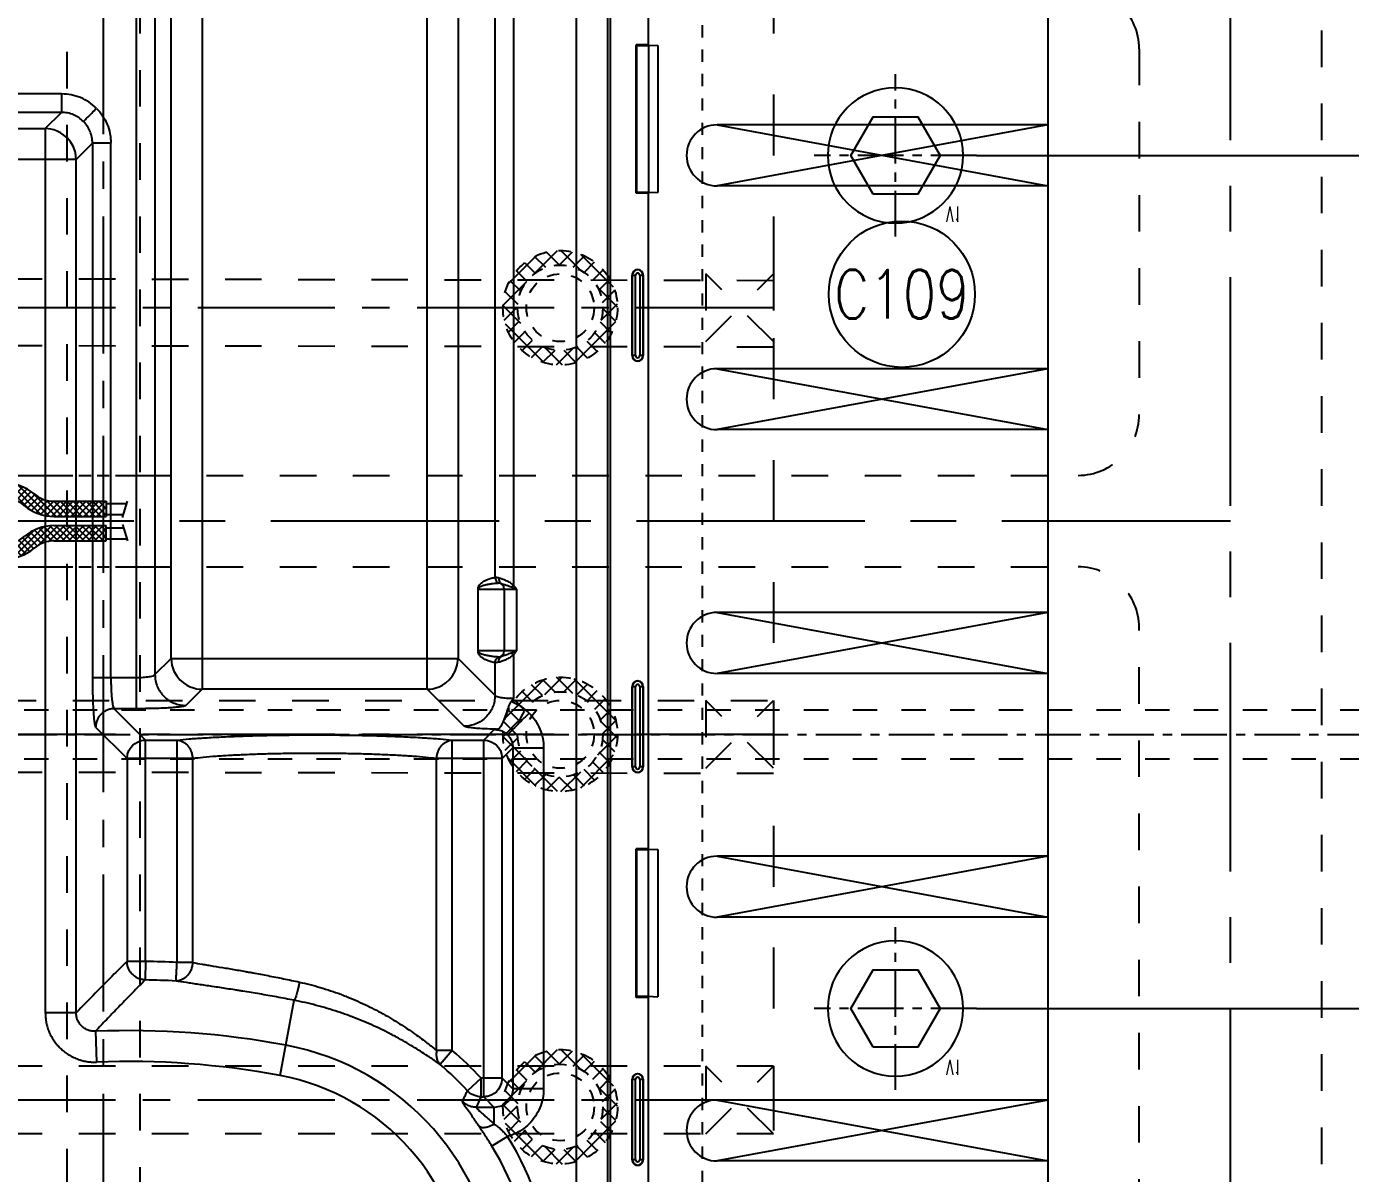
# Model space of a CAD drawing. Extents: x 14103 to 19353, y -3233 to 932.
# Drawn here: x 17406.8 to 17624.1, y 347 to 535.2 of the extents above; entities that cross this region are included whole.
import ezdxf
from ezdxf.enums import TextEntityAlignment as Align

# ---------------------------------------------------------------- set-up
doc = ezdxf.new("R2010")
doc.units = 0
doc.header["$LTSCALE"] = 20
doc.header["$MEASUREMENT"] = 0
for name, pattern in [('CENTER', [0.6, 0.375, -0.075, 0.075, -0.075]), ('CENTERLINE', [30, 24, -1.5, 3, -1.5]), ('DASHED', [0.2, 0.1, -0.1]), ('HIDDEN', [0.2, 0.1, -0.1]), ('PHANTOM', [0.8, 0.45, -0.05, 0.1, -0.05, 0.1, -0.05]), ('SOLID', [0])]:
    doc.linetypes.add(name, pattern=pattern)
doc.layers.get('0').update_dxf_attribs({"linetype": 'CONTINUOUS'})
doc.layers.get('DEFPOINTS').update_dxf_attribs({"linetype": 'CONTINUOUS'})
for name, color, linetype in [('1', 7, 'CONTINUOUS'), ('2', 7, 'CONTINUOUS'), ('3a', 7, 'CONTINUOUS'), ('CK_LEVEL_1', 1, 'SOLID'), ('DEFAULT_2', 8, 'HIDDEN'), ('DIM', 3, 'CONTINUOUS'), ('HOLD DOWN', 7, 'CONTINUOUS'), ('MXB', 3, 'CONTINUOUS'), ('OIL', 7, 'CONTINUOUS'), ('SCREW', 7, 'CONTINUOUS'), ('VENTING', 7, 'CONTINUOUS'), ('WATER', 9, 'HIDDEN'), ('water-2', 7, 'CONTINUOUS')]:
    doc.layers.add(name, color=color, linetype=linetype)
doc.styles.add('lxy2', font='txt.shx', dxfattribs={"width": 0.6})
doc.styles.get("Standard").update_dxf_attribs({"font": 'txt.shx', "width": 0.5, "bigfont": 'hztxt.shx'})
doc.dimstyles.new('10', dxfattribs={"dimtxt": 10, "dimasz": 5, "dimexe": 2.5, "dimexo": 0, "dimgap": 1, "dimtad": 0, "dimdsep": 46, "dimtxsty": 'lxy2', "dimcen": -3, "dimclrd": 113, "dimclre": 113, "dimclrt": 3, "dimazin": 2, "dimtfac": 1, "dimtofl": 0, "dimtmove": 0, "dimatfit": 3, "dimfxl": 1, "dimtolj": 1, "dimtzin": 0, "dimarcsym": 0})

# ---------------------------------------------------------------- blocks, each defined once
blk = doc.blocks.new('*D115')
at = {"layer": 'DEFPOINTS', "color": 0}
for p in [(17554.36, 709.09), (17770.26, 709.09), (17204.36, 164.09)]:
    blk.add_point(p, dxfattribs=at)
at = {"layer": 'DIM', "color": 113, "lineweight": -2}
blk.add_line((17554.36, 709.09), (17770.26, 709.09), dxfattribs=at)
at = {"layer": 'DIM', "color": 3, "insert": (17779.26, 709.09), "char_height": 10, "attachment_point": 5, "style": 'lxy2'}
blk.add_mtext('\\A1;545', dxfattribs=at)
blk = doc.blocks.new('*D114')
at = {"layer": 'DEFPOINTS', "color": 0}
for p in [(17517.7, 684.09), (17770.26, 684.09), (17204.36, 164.09)]:
    blk.add_point(p, dxfattribs=at)
at = {"layer": 'DIM', "color": 113, "lineweight": -2}
blk.add_line((17517.7, 684.09), (17770.26, 684.09), dxfattribs=at)
at = {"layer": 'DIM', "color": 3, "insert": (17778.76, 684.09), "char_height": 10, "attachment_point": 5, "style": 'lxy2'}
blk.add_mtext('\\A1;520', dxfattribs=at)
blk = doc.blocks.new('*D113')
at = {"layer": 'DEFPOINTS', "color": 0}
for p in [(17754.36, 864.09), (17770.26, 864.09), (17204.36, 164.09)]:
    blk.add_point(p, dxfattribs=at)
at = {"layer": 'DIM', "color": 113, "lineweight": -2}
blk.add_line((17754.36, 864.09), (17770.26, 864.09), dxfattribs=at)
at = {"layer": 'DIM', "color": 3, "insert": (17778.26, 864.09), "char_height": 10, "attachment_point": 5, "style": 'lxy2'}
blk.add_mtext('\\A1;700', dxfattribs=at)
blk = doc.blocks.new('*D120')
at = {"layer": 'DEFPOINTS', "color": 0}
for p in [(17562.7, 374.09), (17770.26, 374.09), (17204.36, 164.09)]:
    blk.add_point(p, dxfattribs=at)
at = {"layer": 'DIM', "color": 113, "lineweight": -2}
blk.add_line((17562.7, 374.09), (17770.26, 374.09), dxfattribs=at)
at = {"layer": 'DIM', "color": 3, "insert": (17777.76, 374.09), "char_height": 10, "attachment_point": 5, "style": 'lxy2'}
blk.add_mtext('\\A1;210', dxfattribs=at)
blk = doc.blocks.new('*D119')
at = {"layer": 'DEFPOINTS', "color": 0}
for p in [(17725.91, 464.09), (17770.26, 464.09), (17204.36, 164.09)]:
    blk.add_point(p, dxfattribs=at)
at = {"layer": 'DIM', "color": 113, "lineweight": -2}
blk.add_line((17725.91, 464.09), (17770.26, 464.09), dxfattribs=at)
at = {"layer": 'DIM', "color": 3, "insert": (17778.26, 464.09), "char_height": 10, "attachment_point": 5, "style": 'lxy2'}
blk.add_mtext('\\A1;300', dxfattribs=at)
blk = doc.blocks.new('*D118')
at = {"layer": 'DEFPOINTS', "color": 0}
for p in [(17562.7, 514.09), (17770.26, 514.09), (17204.36, 164.09)]:
    blk.add_point(p, dxfattribs=at)
at = {"layer": 'DIM', "color": 113, "lineweight": -2}
blk.add_line((17562.7, 514.09), (17770.26, 514.09), dxfattribs=at)
at = {"layer": 'DIM', "color": 3, "insert": (17778.76, 514.09), "char_height": 10, "attachment_point": 5, "style": 'lxy2'}
blk.add_mtext('\\A1;350', dxfattribs=at)
blk = doc.blocks.new('*D117')
at = {"layer": 'DEFPOINTS', "color": 0}
for p in [(17562.7, 639.09), (17770.26, 639.09), (17204.36, 164.09)]:
    blk.add_point(p, dxfattribs=at)
at = {"layer": 'DIM', "color": 113, "lineweight": -2}
blk.add_line((17562.7, 639.09), (17770.26, 639.09), dxfattribs=at)
at = {"layer": 'DIM', "color": 3, "insert": (17779.26, 639.09), "char_height": 10, "attachment_point": 5, "style": 'lxy2'}
blk.add_mtext('\\A1;475', dxfattribs=at)
blk = doc.blocks.new('*D116')
at = {"layer": 'DEFPOINTS', "color": 0}
for p in [(17760.7, 664.09), (17770.26, 664.09), (17204.36, 164.09)]:
    blk.add_point(p, dxfattribs=at)
at = {"layer": 'DIM', "color": 113, "lineweight": -2}
blk.add_line((17760.7, 664.09), (17770.26, 664.09), dxfattribs=at)
at = {"layer": 'DIM', "color": 3, "insert": (17778.26, 664.09), "char_height": 10, "attachment_point": 5, "style": 'lxy2'}
blk.add_mtext('\\A1;500', dxfattribs=at)
blk = doc.blocks.new('*D85')
at = {"layer": 'DEFPOINTS', "color": 0}
for p in [(17529.36, 579.09), (17770.26, 579.09), (17204.36, 164.09)]:
    blk.add_point(p, dxfattribs=at)
at = {"layer": 'DIM', "color": 113, "lineweight": -2}
blk.add_line((17529.36, 579.09), (17770.26, 579.09), dxfattribs=at)
at = {"layer": 'DIM', "color": 3, "insert": (17778.26, 579.09), "char_height": 10, "attachment_point": 5, "style": 'lxy2'}
blk.add_mtext('\\A1;415', dxfattribs=at)
blk = doc.blocks.new('HP0107BOLT-TV')
at = {"layer": '1', "color": 2, "linetype": 'CENTERLINE'}
for p, q in [((-34, 34.2), (-34, 25.8)), ((14, 34.2), (14, 25.8)), ((-38.2, 30), (-29.8, 30)), ((9.8, 30), (18.2, 30)), ((-34, -25.8), (-34, -34.2)), ((14, -25.8), (14, -34.2)), ((-38.2, -30), (-29.8, -30)), ((9.8, -30), (18.2, -30))]:
    blk.add_line(p, q, dxfattribs=at)
at = {"layer": '1', "color": 2, "linetype": 'Continuous'}
for centre in [(-34, 30), (14, 30), (-34, -30), (14, -30)]:
    blk.add_circle(centre, 2.5, dxfattribs=at)
for centre in [(-34, 30), (14, 30), (-34, -30), (14, -30)]:
    blk.add_arc(centre, 3, 74.7379, 15.6393, dxfattribs=at)
at = {"layer": '1', "color": 1, "linetype": 'Continuous'}
blk.add_point((0, 0), dxfattribs=at)
at = {"layer": '2', "color": 150, "linetype": 'Continuous'}
blk.add_point((0, 0), dxfattribs=at)
blk = doc.blocks.new('*X42')
at = {"layer": '1', "color": 2, "linetype": 'Continuous'}
for p, q in [((0.44, -1.5), (-1.5, 0.44)), ((0.44, -0.44), (-0.44, 0.44)), ((0.44, -2.56), (-2.06, -0.06)), ((0.44, -3.62), (-2.06, -1.12)), ((0.44, -4.68), (-2.06, -2.18)), ((0.44, -5.74), (-2.06, -3.24)), ((0.44, -6.8), (-2.06, -4.3)), ((0.44, -7.86), (-2.06, -5.36)), ((0.51, -9), (-2.06, -6.42)), ((1.13, -10.67), (-2.06, -7.48)), ((2.92, -13.53), (-2.05, -8.56)), ((3.33, -15), (-1.88, -9.79)), ((3.44, -16.17), (-1.31, -11.42)), ((3.44, -17.23), (0.55, -14.34)), ((3.44, -18.29), (0.91, -15.76)), ((3.94, -19.85), (0.94, -16.85)), ((3.94, -23.03), (0.44, -19.53)), ((3.94, -21.97), (0.77, -18.8)), ((3.94, -20.91), (0.94, -17.91)), ((3.41, -23.56), (0.44, -20.59)), ((2.35, -23.56), (0.44, -21.65)), ((1.29, -23.56), (0.44, -22.71))]:
    blk.add_line(p, q, dxfattribs=at)
blk = doc.blocks.new('*X43')
at = {"layer": '1', "color": 2, "linetype": 'Continuous'}
for p, q in [((0.26, -2.38), (-2.24, 0.12)), ((0.26, -1.32), (-1.32, 0.26)), ((0.26, -0.26), (-0.26, 0.26)), ((0.26, -3.44), (-2.24, -0.94)), ((0.26, -4.5), (-2.24, -2)), ((0.26, -5.56), (-2.24, -3.06)), ((0.26, -6.62), (-2.24, -4.12)), ((0.26, -7.68), (-2.24, -5.18)), ((0.25, -8.73), (-2.24, -6.24)), ((0.13, -9.68), (-2.24, -7.3)), ((-0.08, -10.53), (-2.24, -8.36)), ((-1.13, -12.66), (-2.93, -10.86)), ((-0.71, -12.01), (-2.59, -10.14)), ((-0.36, -11.31), (-2.34, -9.32)), ((-2.38, -14.59), (-4.25, -12.72)), ((-2.03, -13.88), (-3.84, -12.07)), ((-1.59, -13.26), (-3.37, -11.48)), ((-2.74, -17.41), (-5.11, -15.04)), ((-2.74, -16.35), (-4.9, -14.2)), ((-2.63, -15.4), (-4.61, -13.42)), ((-2.24, -20.03), (-5.24, -17.03)), ((-2.74, -18.47), (-5.23, -15.98)), ((-2.24, -22.15), (-5.41, -18.98)), ((-2.24, -21.09), (-5.24, -18.09)), ((-2.24, -23.21), (-5.74, -19.71)), ((-2.77, -23.74), (-5.74, -20.77)), ((-3.83, -23.74), (-5.74, -21.83)), ((-4.89, -23.74), (-5.74, -22.89))]:
    blk.add_line(p, q, dxfattribs=at)
blk = doc.blocks.new('*X44')
at = {"layer": '1', "color": 2, "linetype": 'Continuous'}
for p, q in [((-5.73, 21.84), (-3.84, 23.73)), ((-5.73, 22.9), (-4.9, 23.73)), ((-5.73, 20.78), (-3.23, 23.28)), ((-5.73, 19.72), (-3.23, 22.22)), ((-5.73, 18.66), (-3.23, 21.16)), ((-5.73, 17.6), (-3.23, 20.1)), ((-5.73, 16.54), (-3.23, 19.04)), ((-5.73, 15.48), (-3.23, 17.98)), ((-5.7, 14.45), (-3.23, 16.92)), ((-5.56, 13.53), (-3.23, 15.86)), ((-5.32, 12.71), (-3.22, 14.81)), ((-5.02, 11.95), (-3.07, 13.9)), ((-4.65, 11.26), (-2.8, 13.11)), ((-4.22, 10.63), (-2.42, 12.42)), ((-3.75, 10.04), (-1.97, 11.82)), ((-3.33, 9.4), (-1.51, 11.22)), ((-3.01, 8.66), (-1.11, 10.55)), ((-2.8, 7.81), (-0.78, 9.83)), ((-2.73, 6.81), (-0.51, 9.04)), ((-2.87, 4.55), (-0.24, 7.19)), ((-2.73, 5.75), (-0.32, 8.16)), ((-3.23, 3.13), (-0.23, 6.13)), ((-3.23, 2.07), (-0.23, 5.07)), ((-3.23, 1.01), (0.08, 4.32)), ((-3.23, -0.05), (0.27, 3.45)), ((-2.39, -0.27), (0.27, 2.39)), ((-1.33, -0.27), (0.27, 1.33)), ((-0.27, -0.27), (0.27, 0.27))]:
    blk.add_line(p, q, dxfattribs=at)
blk = doc.blocks.new('*X45')
at = {"layer": '1', "color": 2, "linetype": 'Continuous'}
for p, q in [((0.27, 21.48), (2.52, 23.73)), ((0.27, 22.54), (1.46, 23.73)), ((0.27, 23.6), (0.4, 23.73)), ((0.27, 20.42), (2.77, 22.92)), ((0.27, 19.36), (2.77, 21.86)), ((0.27, 18.3), (2.77, 20.8)), ((0.27, 17.24), (2.77, 19.74)), ((0.27, 16.18), (2.77, 18.68)), ((0.27, 15.11), (2.77, 17.61)), ((-1.33, 11.39), (2.77, 15.49)), ((0.1, 13.89), (2.77, 16.55)), ((-2.68, 7.93), (2.47, 13.08)), ((-2.39, 9.28), (2.73, 14.39)), ((-2.73, 6.81), (1.61, 11.16)), ((-2.87, 4.55), (-0.23, 7.19)), ((-2.73, 5.75), (-0.03, 8.46)), ((-3.23, 3.13), (-0.23, 6.13)), ((-3.23, 2.07), (-0.23, 5.07)), ((-3.23, 1.01), (0.08, 4.32)), ((-3.23, -0.05), (0.27, 3.45)), ((-2.39, -0.27), (0.27, 2.39)), ((-1.33, -0.27), (0.27, 1.33)), ((-0.27, -0.27), (0.27, 0.27))]:
    blk.add_line(p, q, dxfattribs=at)
blk = doc.blocks.new('*U47')
at = {"layer": '1', "color": 2, "linetype": 'Continuous', "width": 0.75}
for s, p in [('MOLD-MASTERS LTD', (0, 0)), ('MADE IN CANADA', (3.5, 0))]:
    blk.add_text(s, height=2.5, rotation=90, dxfattribs=at).set_placement(p, align=Align.CENTER)
blk = doc.blocks.new('HP0107BR-TV')
at = {"layer": '1', "color": 2, "linetype": 'CENTERLINE'}
for p, q in [((-34, 36.41), (-34, 23.59)), ((14, 36.41), (14, 23.59)), ((-27.59, 30), (-40.41, 30)), ((20.41, 30), (7.59, 30)), ((-34, -23.59), (-34, -36.41)), ((14, -23.59), (14, -36.41)), ((-27.59, -30), (-40.41, -30)), ((20.41, -30), (7.59, -30))]:
    blk.add_line(p, q, dxfattribs=at)
at = {"layer": '1', "color": 2, "linetype": 'Continuous'}
for p, q in [((-34, 35.5), (14, 35.5)), ((-34, 33), (-36.6, 31.5)), ((-31.4, 31.5), (-34, 33)), ((-28.5, 30), (-28.5, 33.5)), ((8.5, 30), (8.5, 33.5)), ((14, 33), (11.4, 31.5)), ((16.6, 31.5), (14, 33)), ((-36.6, 31.5), (-36.6, 28.5)), ((-31.4, 28.5), (-31.4, 31.5)), ((11.4, 31.5), (11.4, 28.5)), ((16.6, 28.5), (16.6, 31.5)), ((-39.5, 30), (-39.5, 27.43)), ((-36.6, 28.5), (-34, 27)), ((-34, 27), (-31.4, 28.5)), ((11.4, 28.5), (14, 27)), ((14, 27), (16.6, 28.5)), ((19.5, 30), (19.5, 27.43)), ((-34, 24.5), (-38.84, 24.5)), ((14, 24.5), (18.84, 24.5)), ((0, 22.5), (-20, 22.5)), ((-47.44, 19.5), (-54, 19.5)), ((-23, 19.5), (-23, 17.42)), ((-3.52, 17.65), (-19.41, 14.48)), ((27.44, 19.5), (34, 19.5)), ((-59.5, 14), (-59.5, -14)), ((-55, 14.5), (-55, -14.5)), ((-48, 14.5), (-48, -14.5)), ((-40, 14.5), (-40, -14.5)), ((-33, 14.5), (-33, -14.5)), ((39.5, 14), (39.5, -14)), ((50.5, 13), (40.5, 13)), ((50.5, 13), (49.5, 13)), ((51.5, -12), (51.5, 12)), ((-1.56, 7.85), (-26.15, 2.94)), ((20.27, 2.9), (2.05, 7.73)), ((51.5, 6.75), (55.5, 6.75)), ((56.82, 6.25), (58.79, 6.25)), ((32.77, -2.98), (32.77, 2.88)), ((51.5, 3.25), (55.5, 3.25)), ((56.82, 3.75), (58.79, 3.75)), ((66.92, 3.25), (75.5, 3.25)), ((75.5, 3.25), (75.5, 0.75)), ((75.5, 2.9), (78.85, 2.9)), ((78.16, 0.57), (78.96, 3.26)), ((51.5, 0.8), (59.93, 0.8)), ((59.77, 1.42), (60.44, -1.27)), ((66.92, 0.75), (75.5, 0.75)), ((75.5, 1.1), (78.32, 1.1)), ((39, -1.6), (39.5, -2.1)), ((51.5, -0.8), (60.33, -0.8)), ((66.92, -0.75), (75.5, -0.75)), ((75.5, -3.25), (75.5, -0.75)), ((75.5, -1.1), (78.32, -1.1)), ((78.16, -0.57), (78.96, -3.26)), ((-1.56, -7.85), (-26.15, -2.94)), ((20.27, -2.9), (2.05, -7.73)), ((51.5, -3.25), (55.5, -3.25)), ((56.82, -3.75), (58.79, -3.75)), ((66.92, -3.25), (75.5, -3.25)), ((75.5, -2.9), (78.85, -2.9)), ((56.82, -6.25), (58.79, -6.25)), ((51.5, -6.75), (55.5, -6.75)), ((50.5, -13), (40.5, -13)), ((50.5, -13), (49.5, -13)), ((-3.52, -17.65), (-19.41, -14.48)), ((-47.44, -19.5), (-54, -19.5)), ((-23, -19.5), (-23, -17.42)), ((27.44, -19.5), (34, -19.5)), ((30, -19.5), (31.5, -19.5)), ((0, -22.5), (-20, -22.5)), ((-34, -24.5), (-38.84, -24.5)), ((14, -24.5), (18.84, -24.5)), ((-39.5, -30), (-39.5, -27.43)), ((-34, -27), (-36.6, -28.5)), ((-31.4, -28.5), (-34, -27)), ((14, -27), (11.4, -28.5)), ((16.6, -28.5), (14, -27)), ((19.5, -30), (19.5, -27.43)), ((-36.6, -28.5), (-36.6, -31.5)), ((-31.4, -31.5), (-31.4, -28.5)), ((-28.5, -30), (-28.5, -33.5)), ((8.5, -30), (8.5, -33.5)), ((11.4, -28.5), (11.4, -31.5)), ((16.6, -31.5), (16.6, -28.5)), ((-36.6, -31.5), (-34, -33)), ((-34, -33), (-31.4, -31.5)), ((11.4, -31.5), (14, -33)), ((14, -33), (16.6, -31.5)), ((-34, -35.5), (14, -35.5))]:
    blk.add_line(p, q, dxfattribs=at)
at = {"layer": '1', "color": 1, "linetype": 'PHANTOM'}
for p, q in [((51.5, 17.5), (45.5, 17.5)), ((58, 11), (58, 10.5)), ((61, 7.5), (58, 10.5)), ((61, 7.5), (79.97, 7.5)), ((61, -7.52), (58, -10.52)), ((61, -7.52), (79.97, -7.52)), ((58, -11.02), (58, -10.52)), ((51.5, -17.52), (45.5, -17.52))]:
    blk.add_line(p, q, dxfattribs=at)
at = {"layer": '1', "color": 2, "linetype": 'HIDDEN'}
for p, q in [((32.77, 0.79), (39.5, 0.79)), ((33.46, 1.6), (39, 1.6)), ((39, 1.6), (39.5, 2.1)), ((39.5, 0.8), (51.5, 0.8)), ((32.77, -0.81), (39.5, -0.81)), ((33.49, -1.6), (39, -1.6)), ((39.5, -0.8), (51.5, -0.8))]:
    blk.add_line(p, q, dxfattribs=at)
at = {"layer": '1', "color": 2, "linetype": 'Continuous'}
for centre, radius in [((-34, 30), 5), ((14, 30), 5), ((-34, 30), 4.4), ((-34, 30), 3), ((14, 30), 4.4), ((14, 30), 3), ((-34, -30), 5), ((-34, -30), 4.4), ((14, -30), 5), ((14, -30), 4.4), ((-34, -30), 3), ((14, -30), 3)]:
    blk.add_circle(centre, radius, dxfattribs=at)
at = {"layer": '1', "color": 2, "linetype": 'HIDDEN'}
blk.add_circle((32.77, -0.01), 0.8, dxfattribs=at)
at = {"layer": '1', "color": 2, "linetype": 'Continuous'}
for centre, radius, start, end in [((-34, 30), 5.5, 89.2727, 180.0348), ((-26.5, 33.5), 2, 89.9999, 180), ((6.5, 33.5), 2, 0, 90.0001), ((14, 30), 5.5, 359.9652, 90.7273), ((-34, 30), 5.5, 270, 0), ((14, 30), 5.5, 180, 270), ((-47.5, 27.5), 8, 269.9977, 359.9978), ((27.5, 27.5), 8, 180.0023, 270.0023), ((-38.84, 22.5), 2, 90, 150.0238), ((18.84, 22.5), 2, 29.9763, 90), ((-20, 19.5), 3, 90, 180), ((0, 20.25), 2.25, 270, 90), ((-54, 14), 5.5, 90, 180), ((-51.5, 14.5), 3.5, 0, 180), ((-36.5, 14.5), 3.5, 0, 180), ((-20, 17.42), 3, 180, 281.2808), ((0, 0), 18, 90, 101.2808), ((34, 14), 5.5, 0, 90), ((40.5, 12), 1, 90, 180), ((50.5, 12), 1, 0, 90), ((0, 0), 8, 75.1454, 101.2808), ((55.5, 5.75), 1, 48.5904, 90), ((56.82, 7.25), 1, 228.5904, 270), ((58.79, -1.25), 7.5, 49.4642, 90), ((66.92, 8.25), 5, 229.4642, 270), ((-25.56, 0), 3, 101.2808, 258.7192), ((19.5, 0), 3, 284.8546, 75.1454), ((55.5, 4.25), 1, 270, 311.4096), ((56.82, 2.75), 1, 90, 131.4096), ((58.79, -1.25), 5, 49.4642, 90), ((66.92, 8.25), 7.5, 229.4642, 270), ((66.92, -8.25), 7.5, 90, 130.5358), ((55.5, -4.25), 1, 48.5904, 90), ((56.82, -2.75), 1, 228.5904, 270), ((58.79, 1.25), 5, 270, 310.5358), ((66.92, -8.25), 5, 90, 130.5358), ((55.5, -5.75), 1, 270, 311.4096), ((56.82, -7.25), 1, 90, 131.4096), ((58.79, 1.25), 7.5, 270, 310.5358), ((0, 0), 8, 258.7192, 284.8546), ((40.5, -12), 1, 180, 270), ((50.5, -12), 1, 270, 0), ((-54, -14), 5.5, 180, 270), ((-51.5, -14.5), 3.5, 180, 0), ((-36.5, -14.5), 3.5, 180, 0), ((-20, -17.42), 3, 78.7192, 180), ((34, -14), 5.5, 270, 0), ((-47.5, -27.5), 8, 0.0022, 90.0022), ((-20, -19.5), 3, 180, 270), ((0, 0), 18, 258.7192, 270), ((0, -20.25), 2.25, 270, 90), ((27.5, -27.5), 8, 89.9977, 179.9977), ((-38.84, -22.5), 2, 209.9762, 270), ((18.84, -22.5), 2, 270, 330.0237), ((-34, -30), 5.5, 0, 90), ((14, -30), 5.5, 90, 180), ((-34, -30), 5.5, 179.9652, 270.7273), ((14, -30), 5.5, 269.2727, 0.0348), ((-26.5, -33.5), 2, 180, 270.0001), ((6.5, -33.5), 2, 269.9999, 0), ((0, -49.2), 13.7, 90, 90.0017)]:
    blk.add_arc(centre, radius, start, end, dxfattribs=at)
at = {"layer": '1', "color": 1, "linetype": 'PHANTOM'}
for centre, start, end in [((51.5, 11), 0, 90), ((51.5, -11.02), 270, 0)]:
    blk.add_arc(centre, 6.5, start, end, dxfattribs=at)
at = {"layer": '1', "color": 2, "linetype": 'HIDDEN'}
for radius, start, end in [(2.5, 40.0371, 320.4526), (1.75, 294.5507, 66.777)]:
    blk.add_arc((32.77, -0.01), radius, start, end, dxfattribs=at)
at = {"layer": '1', "color": 1, "linetype": 'Continuous'}
blk.add_point((0, 0), dxfattribs=at)
at = {"layer": '1', "color": 150, "linetype": 'Continuous'}
blk.add_point((39.5, 0), dxfattribs=at)
at = {"layer": '2', "color": 150, "linetype": 'Continuous'}
blk.add_point((0, 0), dxfattribs=at)
at = {"layer": '1'}
for name, p in [('HP0107BOLT-TV', (0, 0)), ('*U47', (-36.95, -0.09))]:
    blk.add_blockref(name, p, dxfattribs=at)
at = {"layer": '1', "rotation": 270}
for name, p in [('*X43', (75.24, 1.01)), ('*X45', (51.76, 3.51)), ('*X42', (75.06, -2.81)), ('*X44', (51.76, -6.49))]:
    blk.add_blockref(name, p, dxfattribs=at)
at = {"layer": '1', "color": 2, "linetype": 'Continuous', "width": 0.7}
blk.add_text('HP0107BR-1100W/220V', height=2.5, rotation=90, dxfattribs=at).set_placement((-50.18, -0.03), align=Align.CENTER)
blk = doc.blocks.new('MXB_ITEM')
blk.add_circle((0, 0), 6)
at = {"width": 0.8}
blk.add_attdef('ITEM', text='', height=4, dxfattribs=at).set_placement((0, 0), align=Align.MIDDLE_CENTER)
blk = doc.blocks.new('AC_LXY_BLK610')
at = {"layer": 'SCREW', "color": 1, "linetype": 'CENTER'}
for p, q in [((0, 13.33), (0, -13.34)), ((13.33, 0), (-13.34, 0))]:
    blk.add_line(p, q, dxfattribs=at)
at = {"layer": 'SCREW', "color": 0, "linetype": 'ByBlock'}
blk.add_lwpolyline([(-3.67, 6.35), (-7.33, 0), (-3.67, -6.35), (3.67, -6.35), (7.33, 0), (3.67, 6.35)], close=True, dxfattribs=at)
blk.add_circle((0, 0), 11.11, dxfattribs=at)
at = {"layer": 'SCREW', "style": 'lxy2', "width": 0.6}
blk.add_text('V1', height=2.5, dxfattribs=at).set_placement((9.63, 9.63), align=Align.MIDDLE_CENTER)

msp = doc.modelspace()

# ---------------------------------------------------------------- hatches: boundary and pattern name
at = {"layer": 'WATER', "linetype": 'ByBlock'}
h = msp.add_hatch(dxfattribs=at)
h.set_pattern_fill('ANSI37', color=256, scale=15, angle=90, style=0)
h.set_pattern_definition([(315, (16753.0685, 15694.0324), (1.32582521, 1.32582521), []), (45, (16753.0685, 15694.0324), (-1.32582521, 1.32582521), [])])
edge = h.paths.add_edge_path(flags=16)
edge.add_arc((17494.363, 489.09), 7, 0, 360)
edge = h.paths.add_edge_path()
edge.add_arc((17494.363, 489.09), 9.396, 0, 360)
h = msp.add_hatch(dxfattribs=at)
h.set_pattern_fill('ANSI37', color=256, scale=15, angle=90, style=0)
h.set_pattern_definition([(45, (16753.0685, -14785.852), (1.32582521, -1.32582521), []), (315, (16753.0685, -14785.852), (-1.32582521, -1.32582521), [])])
edge = h.paths.add_edge_path(flags=16)
edge.add_arc((17494.363, 419.09), 7, 0, 360)
edge = h.paths.add_edge_path()
edge.add_arc((17494.363, 419.09), 9.396, 0, 360)
h = msp.add_hatch(dxfattribs=at)
h.set_pattern_fill('ANSI37', color=256, scale=15, angle=90, style=0)
h.set_pattern_definition([(315, (16753.0685, 15562.9124), (1.32582521, 1.32582521), []), (45, (16753.0685, 15562.9124), (-1.32582521, 1.32582521), [])])
edge = h.paths.add_edge_path(flags=16)
edge.add_arc((17494.363, 357.97), 7, 0, 360)
edge = h.paths.add_edge_path()
edge.add_arc((17494.363, 357.97), 9.396, 0, 360)

# ---------------------------------------------------------------- linework, layer by layer
at = {"layer": '3a', "color": 4, "linetype": 'Continuous'}
for p, q in [((17508.847, 532.245), (17508.847, 601.631)), ((17497.055, 286.674), (17497.055, 598.822)), ((17502.127, 599.094), (17502.127, 286.674)), ((17502.594, 286.674), (17502.594, 599.219)), ((17424.81, 423.297), (17424.81, 586.383)), ((17435.577, 583.188), (17435.577, 426.492)), ((17472.528, 426.492), (17472.528, 583.188)), ((17427.848, 580.792), (17427.848, 428.888)), ((17430.515, 431.555), (17430.515, 578.126)), ((17477.591, 578.126), (17477.591, 431.555)), ((17486.702, 566.093), (17486.702, 443.588)), ((17483.664, 444.853), (17483.664, 564.828)), ((17506.817, 507.885), (17506.817, 532.245)), ((17506.906, 532.068), (17506.817, 532.245)), ((17508.847, 532.245), (17506.817, 532.245)), ((17506.906, 532.068), (17506.906, 508.062)), ((17508.847, 532.068), (17506.906, 532.068)), ((17508.653, 532.245), (17508.741, 532.157)), ((17510.369, 532.147), (17508.847, 532.068)), ((17508.847, 532.068), (17508.847, 508.062)), ((17510.369, 532.147), (17510.369, 507.983)), ((17412.527, 524.182), (17357.654, 524.182)), ((17412.527, 524.182), (17412.527, 521.145)), ((17412.527, 521.145), (17360.692, 521.145)), ((17409.86, 518.478), (17412.527, 521.145)), ((17358.025, 518.478), (17409.86, 518.478)), ((17409.86, 518.478), (17409.86, 373.404)), ((17414.923, 513.415), (17417.59, 516.082)), ((17417.59, 516.082), (17417.59, 428.36)), ((17420.627, 516.082), (17417.59, 516.082)), ((17420.627, 428.36), (17420.627, 516.082)), ((17414.923, 513.415), (17358.025, 513.415)), ((17414.923, 373.404), (17414.923, 513.415)), ((17506.906, 508.062), (17506.817, 507.885)), ((17508.847, 507.885), (17506.817, 507.885)), ((17506.906, 508.062), (17508.847, 508.062)), ((17508.653, 507.885), (17508.741, 507.973)), ((17508.847, 508.062), (17510.369, 507.983)), ((17508.847, 400.295), (17508.847, 507.885)), ((17506.157, 494.436), (17506.157, 481.241)), ((17506.157, 494.436), (17506.727, 494.436)), ((17506.193, 481.241), (17506.193, 494.436)), ((17506.727, 481.241), (17506.727, 494.436)), ((17507.415, 494.436), (17507.415, 481.241)), ((17507.415, 494.436), (17507.984, 494.436)), ((17507.949, 494.436), (17507.949, 481.241)), ((17507.984, 481.241), (17507.984, 494.436)), ((17506.727, 481.241), (17506.157, 481.241)), ((17507.984, 481.241), (17507.415, 481.241)), ((17486.702, 443.588), (17486.286, 443.257)), ((17480.88, 432.775), (17480.88, 442.925)), ((17480.883, 442.925), (17487.19, 442.925)), ((17485.171, 442.925), (17485.171, 432.775)), ((17487.19, 442.925), (17487.19, 432.775)), ((17487.19, 432.775), (17480.883, 432.775)), ((17486.702, 432.113), (17486.286, 432.444)), ((17427.848, 428.888), (17430.515, 431.555)), ((17430.515, 431.555), (17477.591, 431.555)), ((17477.591, 431.555), (17483.664, 425.481)), ((17483.664, 425.481), (17483.664, 430.848)), ((17486.702, 432.113), (17486.702, 424.953)), ((17424.81, 428.36), (17417.59, 428.36)), ((17435.577, 426.492), (17432.911, 423.825)), ((17472.528, 426.492), (17435.577, 426.492)), ((17478.602, 420.419), (17472.528, 426.492)), ((17506.157, 426.939), (17506.157, 413.744)), ((17506.157, 426.939), (17506.727, 426.939)), ((17506.193, 413.744), (17506.193, 426.939)), ((17506.727, 413.744), (17506.727, 426.939)), ((17507.415, 426.939), (17507.415, 413.744)), ((17507.415, 426.939), (17507.984, 426.939)), ((17507.949, 426.939), (17507.949, 413.744)), ((17507.984, 413.744), (17507.984, 426.939)), ((17421.155, 423.297), (17426.305, 418.147)), ((17424.81, 423.297), (17421.155, 423.297)), ((17418.118, 420.26), (17423.268, 415.11)), ((17481.8, 418.147), (17483.543, 419.89)), ((17426.305, 381.832), (17426.305, 418.147)), ((17426.305, 418.147), (17431.466, 418.147)), ((17431.466, 418.147), (17431.466, 381.65)), ((17476.639, 367.22), (17476.639, 418.147)), ((17476.639, 418.147), (17481.8, 418.147)), ((17481.8, 359.622), (17481.8, 418.147)), ((17423.268, 415.11), (17423.268, 381.832)), ((17434.023, 415.11), (17423.268, 415.11)), ((17434.023, 415.11), (17434.023, 381.65)), ((17474.082, 367.22), (17474.082, 415.11)), ((17484.838, 415.11), (17474.082, 415.11)), ((17484.838, 415.11), (17486.581, 416.853)), ((17484.838, 362.66), (17484.838, 415.11)), ((17486.581, 416.853), (17491.643, 416.853)), ((17486.581, 416.853), (17486.581, 360.917)), ((17491.643, 416.853), (17491.643, 360.917)), ((17506.727, 413.744), (17506.157, 413.744)), ((17507.984, 413.744), (17507.415, 413.744)), ((17506.817, 375.935), (17506.817, 400.295)), ((17506.906, 400.118), (17506.817, 400.295)), ((17508.847, 400.295), (17506.817, 400.295)), ((17506.906, 400.118), (17506.906, 376.112)), ((17508.847, 400.118), (17506.906, 400.118)), ((17508.653, 400.295), (17508.741, 400.207)), ((17510.369, 400.197), (17508.847, 400.118)), ((17508.847, 376.112), (17508.847, 400.118)), ((17510.369, 400.197), (17510.369, 376.033)), ((17426.305, 381.832), (17423.268, 381.832)), ((17426.305, 381.832), (17426.252, 378.93)), ((17434.023, 381.65), (17431.466, 381.65)), ((17506.906, 376.112), (17506.817, 375.935)), ((17508.847, 375.935), (17506.817, 375.935)), ((17506.906, 376.112), (17508.847, 376.112)), ((17508.653, 375.935), (17508.741, 376.023)), ((17508.847, 376.112), (17510.369, 376.033)), ((17508.847, 286.674), (17508.847, 375.935)), ((17448.381, 363.112), (17450.687, 375.457)), ((17414.923, 373.404), (17409.86, 373.404)), ((17418.079, 370.369), (17418.276, 365.31)), ((17476.639, 367.22), (17474.082, 367.22)), ((17476.639, 367.22), (17474.667, 364.91)), ((17481.368, 362.66), (17479.131, 360.605)), ((17481.368, 359.622), (17481.368, 362.66)), ((17484.838, 362.66), (17481.368, 362.66)), ((17486.581, 360.917), (17484.838, 362.66)), ((17491.643, 360.917), (17486.581, 360.917)), ((17506.157, 362.486), (17506.157, 349.291)), ((17506.157, 362.486), (17506.727, 362.486)), ((17506.193, 349.291), (17506.193, 362.486)), ((17506.727, 349.291), (17506.727, 362.486)), ((17507.415, 362.486), (17507.415, 349.291)), ((17507.415, 362.486), (17507.984, 362.486)), ((17507.949, 362.486), (17507.949, 349.291)), ((17507.984, 349.291), (17507.984, 362.486)), ((17480.595, 357.879), (17481.368, 359.622)), ((17481.368, 359.622), (17481.8, 359.622)), ((17481.8, 359.622), (17483.543, 357.879)), ((17483.543, 357.879), (17480.595, 357.879)), ((17483.543, 355.126), (17483.543, 357.879)), ((17485.734, 353.117), (17483.143, 351.531)), ((17506.727, 349.291), (17506.157, 349.291)), ((17507.984, 349.291), (17507.415, 349.291))]:
    msp.add_line(p, q, dxfattribs=at)
for points in [[(17414.923, 513.415), (17414.79, 514.542), (17414.461, 515.505), (17414.006, 516.301), (17413.479, 516.938), (17412.918, 517.435), (17412.351, 517.811), (17411.796, 518.084), (17411.264, 518.273), (17410.769, 518.391), (17410.321, 518.455), (17409.86, 518.478)], [(17485.171, 442.925), (17485.105, 443.287), (17484.915, 443.601), (17484.626, 443.826)], [(17484.626, 431.874), (17484.915, 432.1), (17485.105, 432.414), (17485.171, 432.775)], [(17430.515, 431.555), (17430.647, 430.428), (17430.976, 429.465), (17431.431, 428.669), (17431.958, 428.032), (17432.519, 427.535), (17433.086, 427.159), (17433.642, 426.886), (17434.173, 426.697), (17434.669, 426.579), (17435.116, 426.515), (17435.577, 426.492)], [(17472.528, 426.492), (17473.005, 426.517), (17473.457, 426.582), (17473.95, 426.703), (17474.478, 426.892), (17475.03, 427.166), (17475.594, 427.541), (17476.152, 428.038), (17476.677, 428.674), (17477.13, 429.468), (17477.459, 430.429), (17477.591, 431.555)], [(17423.268, 415.11), (17423.355, 415.821), (17423.574, 416.426), (17423.875, 416.921), (17424.223, 417.312), (17424.592, 417.61), (17424.963, 417.828), (17425.325, 417.98), (17425.667, 418.077), (17425.98, 418.128), (17426.305, 418.147)], [(17481.8, 418.147), (17482.111, 418.13), (17482.429, 418.079), (17482.775, 417.982), (17483.139, 417.83), (17483.512, 417.611), (17483.883, 417.311), (17484.232, 416.919), (17484.533, 416.423), (17484.75, 415.819), (17484.838, 415.11)], [(17426.252, 378.93), (17426.251, 378.842), (17426.25, 378.795)], [(17484.838, 362.66), (17484.75, 361.949), (17484.532, 361.344), (17484.23, 360.849), (17483.882, 360.458), (17483.513, 360.16), (17483.142, 359.941), (17482.781, 359.79), (17482.438, 359.693), (17482.125, 359.641), (17481.8, 359.622)], [(17481.368, 359.622), (17481.1, 359.635), (17480.815, 359.674), (17480.503, 359.749), (17480.171, 359.87), (17479.825, 360.045), (17479.474, 360.286), (17479.131, 360.605)]]:
    msp.add_lwpolyline(points, dxfattribs=at)
for centre, radius, start, end in [((17507.071, 494.436), 0.913, 359.99999, 180.00001), ((17507.071, 494.436), 0.878, 360, 180), ((17507.071, 494.436), 0.344, 360, 180), ((17507.071, 481.241), 0.913, 180.00001, 359.99999), ((17507.071, 481.241), 0.878, 180, 360), ((17507.071, 481.241), 0.344, 180, 0), ((17507.071, 426.939), 0.913, 0.00001, 179.99999), ((17507.071, 426.939), 0.878, 360, 180), ((17507.071, 426.939), 0.344, 360, 180), ((17507.071, 413.744), 0.913, 180.00001, 359.99999), ((17507.071, 413.744), 0.878, 180, 360), ((17507.071, 413.744), 0.344, 180, 0), ((17423.547, 230.212), 151.645, 87.00645, 88.95776), ((17423.547, 230.212), 148.608, 87.00645, 88.95776), ((17423.547, 230.212), 140.263, 79.41569, 92.23414), ((17441.445, 325.994), 42.823, 287.58431, 79.41569), ((17423.547, 230.212), 135.2, 79.41569, 92.23414), ((17441.445, 325.994), 54.205, 42.56468, 49.51298), ((17441.445, 325.994), 37.76, 287.58431, 79.41569), ((17441.445, 325.994), 51.168, 42.56468, 49.51298), ((17507.071, 362.486), 0.913, 0, 180), ((17507.071, 362.486), 0.878, 360, 180), ((17507.071, 362.486), 0.344, 360, 180), ((17441.445, 325.994), 51.934, 287.58431, 31.48397), ((17441.445, 325.994), 48.897, 287.58431, 31.48397), ((17507.071, 349.291), 0.913, 179.99999, 0.00001), ((17507.071, 349.291), 0.878, 180, 360), ((17507.071, 349.291), 0.344, 180, 0)]:
    msp.add_arc(centre, radius, start, end, dxfattribs=at)
for points in [[(17418.257, 521.812), (17417.03, 522.819), (17415.63, 523.566), (17414.109, 524.027), (17412.527, 524.182)], [(17416.114, 519.669), (17416.334, 519.889), (17416.811, 520.366), (17417.483, 521.038), (17418.257, 521.812)], [(17418.257, 521.812), (17419.264, 520.585), (17420.011, 519.185), (17420.472, 517.664), (17420.627, 516.082)], [(17416.114, 519.669), (17415.347, 520.298), (17414.471, 520.764), (17413.518, 521.05), (17412.527, 521.145)], [(17417.59, 516.082), (17417.495, 517.074), (17417.209, 518.026), (17416.743, 518.902), (17416.114, 519.669)], [(17480.88, 442.925), (17480.915, 443.191), (17481.009, 443.433), (17481.158, 443.664), (17481.329, 443.854), (17481.526, 444.024), (17481.797, 444.211), (17482.068, 444.36), (17482.416, 444.515), (17482.701, 444.619), (17483.038, 444.719), (17483.664, 444.853)], [(17484.36, 443.889), (17484.074, 443.868), (17483.812, 443.845), (17483.351, 443.796), (17482.961, 443.745), (17482.633, 443.692), (17482.356, 443.641), (17482.019, 443.565), (17481.756, 443.495), (17481.493, 443.408), (17481.229, 443.294), (17481.009, 443.15), (17480.883, 442.925)], [(17483.664, 444.853), (17483.714, 444.54), (17483.857, 444.258), (17484.079, 444.034), (17484.36, 443.889)], [(17484.286, 444.727), (17484.045, 444.791), (17483.785, 444.841), (17483.664, 444.853)], [(17484.286, 444.727), (17484.273, 444.445), (17484.626, 443.826)], [(17486.702, 443.588), (17486.424, 443.795), (17486.121, 443.983), (17485.803, 444.151), (17485.476, 444.302), (17485.153, 444.435), (17484.84, 444.549), (17484.548, 444.647), (17484.286, 444.727)], [(17484.626, 443.826), (17484.532, 443.858), (17484.36, 443.889)], [(17486.286, 443.257), (17486.007, 443.36), (17485.737, 443.454), (17485.487, 443.538), (17485.058, 443.68), (17484.626, 443.826)], [(17486.702, 443.588), (17486.951, 443.26), (17487.19, 442.925)], [(17487.19, 442.925), (17486.721, 443.093), (17486.286, 443.257)], [(17483.664, 430.848), (17483.23, 430.934), (17482.862, 431.031), (17482.552, 431.133), (17482.29, 431.237), (17481.97, 431.391), (17481.721, 431.538), (17481.47, 431.721), (17481.253, 431.925), (17481.084, 432.14), (17480.954, 432.388), (17480.88, 432.775)], [(17480.882, 432.775), (17481.022, 432.539), (17481.431, 432.316), (17481.843, 432.181), (17482.356, 432.06), (17482.956, 431.956), (17483.629, 431.873), (17484.36, 431.811)], [(17484.626, 431.874), (17484.885, 431.963), (17485.259, 432.087), (17485.61, 432.204), (17486.008, 432.34), (17486.286, 432.444)], [(17486.286, 432.444), (17486.721, 432.608), (17487.19, 432.775)], [(17487.19, 432.775), (17486.951, 432.44), (17486.702, 432.113)], [(17483.664, 430.848), (17483.714, 431.16), (17483.857, 431.442), (17484.079, 431.667), (17484.36, 431.812)], [(17483.664, 430.848), (17483.857, 430.871), (17484.286, 430.973)], [(17484.286, 430.973), (17484.273, 431.255), (17484.626, 431.874)], [(17484.286, 430.973), (17484.84, 431.151), (17485.155, 431.266), (17485.477, 431.398), (17485.803, 431.549), (17486.123, 431.719), (17486.425, 431.906), (17486.702, 432.113)], [(17484.36, 431.811), (17484.397, 431.813), (17484.626, 431.874)], [(17417.59, 428.36), (17417.6, 426.845), (17417.629, 425.384), (17417.677, 424.027), (17417.742, 422.822), (17417.822, 421.812), (17417.913, 421.031), (17418.013, 420.508), (17418.118, 420.26)], [(17420.627, 428.36), (17420.637, 427.413), (17420.667, 426.5), (17420.715, 425.652), (17420.78, 424.899), (17420.859, 424.267), (17420.95, 423.779), (17421.05, 423.452), (17421.155, 423.297)], [(17427.848, 428.888), (17427.669, 428.732), (17427.266, 428.592), (17426.887, 428.512), (17426.435, 428.448), (17425.926, 428.399), (17425.378, 428.37), (17424.81, 428.36)], [(17427.848, 428.888), (17427.949, 427.903), (17428.24, 426.956), (17428.71, 426.083), (17429.339, 425.317), (17430.106, 424.687), (17430.979, 424.218), (17431.926, 423.927), (17432.911, 423.825)], [(17432.911, 423.825), (17432.663, 423.721), (17432.139, 423.621), (17431.359, 423.529), (17430.348, 423.45), (17429.143, 423.385), (17427.786, 423.337), (17426.325, 423.307), (17424.81, 423.297)], [(17483.664, 425.481), (17483.563, 424.497), (17483.272, 423.55), (17482.803, 422.676), (17482.173, 421.91), (17481.407, 421.28), (17480.533, 420.811), (17479.586, 420.52), (17478.602, 420.419)], [(17486.702, 424.953), (17486.157, 424.962), (17485.605, 424.991), (17485.091, 425.039), (17484.635, 425.104), (17484.252, 425.184), (17483.845, 425.325), (17483.664, 425.481)], [(17483.929, 419.925), (17484.334, 420.071), (17484.691, 420.492), (17484.894, 420.859), (17485.119, 421.356), (17485.34, 421.926), (17485.54, 422.5), (17485.725, 423.053), (17485.902, 423.577), (17486.088, 424.056), (17486.319, 424.464)], [(17486.702, 424.953), (17486.446, 424.625), (17486.317, 424.466)], [(17489.272, 422.582), (17488.038, 423.595), (17486.319, 424.464)], [(17421.155, 423.297), (17420.565, 423.236), (17419.996, 423.062), (17419.472, 422.78), (17419.013, 422.402), (17418.635, 421.943), (17418.353, 421.419), (17418.179, 420.85), (17418.118, 420.26)], [(17489.272, 422.582), (17487.982, 421.292), (17486.864, 420.174), (17486.068, 419.378), (17485.702, 419.012)], [(17489.272, 422.582), (17490.28, 421.356), (17491.025, 419.955), (17491.489, 418.435), (17491.643, 416.853)], [(17483.929, 419.925), (17482.408, 419.976), (17481.191, 420.041), (17480.17, 420.121), (17479.381, 420.213), (17478.852, 420.313), (17478.602, 420.419)], [(17483.543, 419.89), (17483.801, 419.913), (17483.929, 419.924)], [(17483.543, 419.89), (17484.13, 419.838), (17484.591, 419.714), (17485.238, 419.391), (17485.702, 419.012)], [(17431.466, 418.147), (17433.456, 418.336), (17435.766, 418.505), (17438.359, 418.654), (17441.195, 418.778), (17444.231, 418.877), (17447.419, 418.949), (17450.71, 418.992), (17454.053, 419.007), (17457.395, 418.992), (17460.686, 418.949), (17463.874, 418.877), (17466.91, 418.778), (17469.746, 418.654), (17472.339, 418.505), (17474.649, 418.336), (17476.639, 418.147)], [(17431.466, 418.147), (17431.954, 418.07), (17432.423, 417.884), (17432.857, 417.597), (17433.241, 417.218), (17433.56, 416.763), (17433.802, 416.246), (17433.958, 415.689), (17434.023, 415.11)], [(17474.082, 415.11), (17474.147, 415.689), (17474.304, 416.246), (17474.546, 416.763), (17474.864, 417.218), (17475.248, 417.597), (17475.682, 417.884), (17476.152, 418.07), (17476.639, 418.147)], [(17485.702, 419.012), (17486.079, 418.551), (17486.357, 418.024), (17486.527, 417.451), (17486.581, 416.853)], [(17474.082, 415.11), (17472.317, 415.298), (17470.269, 415.468), (17467.97, 415.616), (17465.454, 415.741), (17462.762, 415.839), (17459.935, 415.911), (17457.017, 415.955), (17454.053, 415.969), (17451.088, 415.955), (17448.17, 415.911), (17445.343, 415.839), (17442.651, 415.741), (17440.136, 415.616), (17437.836, 415.468), (17435.788, 415.298), (17434.023, 415.11)], [(17423.268, 381.832), (17421.181, 379.77), (17414.923, 373.404)], [(17426.25, 378.795), (17425.667, 378.865), (17425.108, 379.046), (17424.593, 379.331), (17424.143, 379.709), (17423.773, 380.166), (17423.498, 380.686), (17423.327, 381.248), (17423.268, 381.832)], [(17431.308, 378.617), (17431.323, 378.915), (17431.345, 379.323), (17431.36, 379.623), (17431.38, 379.999), (17431.404, 380.461), (17431.433, 381.012), (17431.466, 381.65)], [(17434.023, 381.65), (17433.946, 381.056), (17433.772, 380.486), (17433.509, 379.96), (17433.167, 379.499), (17432.759, 379.122), (17432.301, 378.843), (17431.811, 378.672), (17431.308, 378.617)], [(17434.023, 381.65), (17435.592, 381.378), (17436.467, 381.231), (17436.927, 381.155), (17437.403, 381.077), (17439.417, 380.744), (17441.599, 380.375), (17442.753, 380.174), (17443.346, 380.069), (17443.949, 379.96), (17446.414, 379.5), (17448.952, 378.996), (17451.563, 378.442)], [(17426.25, 378.795), (17425.342, 377.883), (17424.442, 376.972), (17423.547, 376.061)], [(17450.687, 375.457), (17447.803, 376), (17444.998, 376.495), (17442.275, 376.947), (17441.608, 377.054), (17440.953, 377.157), (17439.678, 377.355), (17437.267, 377.719), (17435.042, 378.048), (17434.516, 378.126), (17434.007, 378.201), (17433.041, 378.346), (17431.308, 378.617)], [(17451.563, 378.442), (17451.449, 377.878), (17451.327, 377.333), (17451.203, 376.829), (17451.08, 376.382), (17450.963, 376.01), (17450.807, 375.619), (17450.687, 375.457)], [(17451.563, 378.442), (17453.288, 378.032), (17454.99, 377.562), (17458.331, 376.444), (17459.153, 376.128), (17459.562, 375.964), (17459.967, 375.798), (17461.553, 375.108), (17464.561, 373.619), (17465.988, 372.827), (17466.682, 372.421), (17467.358, 372.012), (17469.881, 370.367), (17471.04, 369.549), (17472.131, 368.742), (17472.393, 368.543), (17472.651, 368.346), (17473.15, 367.959), (17474.082, 367.22)], [(17423.547, 376.061), (17421.699, 374.162), (17419.876, 372.265), (17418.079, 370.369)], [(17474.667, 364.91), (17473.671, 365.603), (17473.138, 365.966), (17472.863, 366.151), (17472.583, 366.337), (17471.418, 367.094), (17470.183, 367.862), (17467.493, 369.407), (17466.773, 369.791), (17466.034, 370.173), (17464.515, 370.917), (17461.313, 372.317), (17459.626, 372.965), (17459.194, 373.122), (17458.759, 373.275), (17457.885, 373.573), (17454.332, 374.625), (17452.521, 375.069), (17450.687, 375.457)], [(17409.86, 373.404), (17409.901, 372.587), (17410.024, 371.78), (17410.116, 371.381), (17410.228, 370.987), (17410.509, 370.223), (17410.863, 369.494), (17411.069, 369.142), (17411.293, 368.799), (17411.789, 368.151), (17412.345, 367.561), (17412.96, 367.027), (17413.289, 366.782), (17413.628, 366.555), (17414.336, 366.157), (17415.079, 365.831), (17415.465, 365.696), (17415.661, 365.635), (17415.858, 365.58), (17416.654, 365.409), (17417.46, 365.319), (17418.276, 365.31)], [(17418.079, 370.369), (17417.77, 370.369), (17417.466, 370.401), (17417.166, 370.463), (17416.872, 370.556), (17416.592, 370.677), (17416.326, 370.825), (17416.074, 371.001), (17415.844, 371.201), (17415.636, 371.423), (17415.45, 371.666), (17415.29, 371.928), (17415.158, 372.203), (17415.054, 372.491), (17414.98, 372.79), (17414.936, 373.095), (17414.923, 373.404)], [(17474.082, 367.22), (17474.03, 366.884), (17474.014, 366.552), (17474.035, 366.23), (17474.093, 365.921), (17474.186, 365.631), (17474.314, 365.364), (17474.475, 365.122), (17474.667, 364.91)], [(17486.581, 360.917), (17486.527, 360.319), (17486.357, 359.746), (17486.079, 359.219), (17485.702, 358.758), (17485.241, 358.381), (17484.714, 358.103), (17483.543, 357.879)], [(17491.644, 360.917), (17491.488, 359.335), (17491.028, 357.814), (17490.28, 356.414), (17489.273, 355.187), (17488.047, 354.18), (17486.646, 353.433), (17485.734, 353.117)], [(17478.328, 358.895), (17478.594, 359.458), (17478.862, 360.029), (17479.131, 360.605)], [(17480.595, 357.879), (17479.96, 357.947), (17479.353, 358.146), (17478.801, 358.467), (17478.328, 358.895)], [(17481.084, 354.729), (17480.549, 355.509), (17480.289, 355.884), (17480.035, 356.246), (17479.559, 356.921), (17479.135, 357.524), (17478.946, 357.796), (17478.778, 358.043), (17478.633, 358.263), (17478.513, 358.455), (17478.357, 358.745), (17478.328, 358.895)], [(17480.595, 357.879), (17480.629, 357.782), (17480.798, 357.591), (17481.083, 357.32), (17481.465, 356.977), (17481.918, 356.578), (17482.425, 356.132), (17482.696, 355.891), (17482.974, 355.643), (17483.543, 355.126)], [(17483.543, 355.126), (17482.751, 354.765), (17482.034, 354.568), (17481.46, 354.556), (17481.084, 354.729)], [(17483.143, 351.531), (17482.626, 352.364), (17482.111, 353.174), (17481.597, 353.963), (17481.34, 354.349), (17481.084, 354.729)], [(17483.543, 355.126), (17483.885, 354.879), (17484.2, 354.634), (17484.766, 354.143), (17485.27, 353.639), (17485.734, 353.117)]]:
    msp.add_spline(points, degree=3, dxfattribs=at)
at = {"layer": 'CK_LEVEL_1', "color": 2, "linetype": 'CENTER', "ltscale": 5}
for p, q in [((17604.363, -203.41), (17604.363, 759.09)), ((17604.363, 454.091), (16924.363, 454.091))]:
    msp.add_line(p, q, dxfattribs=at)
at = {"layer": 'CK_LEVEL_1', "color": 9, "linetype": 'DASHED', "ltscale": 3}
for p, q in [((17619.363, -203.41), (17619.363, 759.09)), ((17589.363, 531.59), (17589.363, 471.59)), ((17424.337, 461.59), (17579.363, 461.59)), ((17424.337, 446.574), (17579.363, 446.574)), ((17589.363, 328.107), (17589.363, 436.574))]:
    msp.add_line(p, q, dxfattribs=at)
for centre, start, end in [((17579.363, 531.59), 0, 90), ((17579.363, 471.59), 270, 0), ((17579.363, 436.574), 0, 90)]:
    msp.add_arc(centre, 10, start, end, dxfattribs=at)
at = {"layer": 'DEFAULT_2', "color": 8, "linetype": 'HIDDEN'}
msp.add_line((17517.639, 631.448), (17517.639, 260.091), dxfattribs=at)
at = {"layer": 'HOLD DOWN', "color": 0, "linetype": 'ByBlock'}
for p, q in [((17574.363, 689.09), (17574.363, 214.09)), ((17502.127, 599.094), (17502.127, 286.674))]:
    msp.add_line(p, q, dxfattribs=at)
at = {"layer": 'HOLD DOWN', "color": 6, "linetype": 'HIDDEN', "ltscale": 5}
msp.add_line((17529.363, 644.09), (17529.363, 259.09), dxfattribs=at)
at = {"layer": 'OIL', "color": 4, "linetype": 'DASHED', "ltscale": 2}
for p, q in [((17334.363, 423.09), (17754.363, 423.09)), ((17334.363, 415.09), (17754.363, 415.09))]:
    msp.add_line(p, q, dxfattribs=at)
at = {"layer": 'OIL', "color": 1, "linetype": 'CENTER'}
msp.add_line((17332.284, 419.09), (17782.363, 419.09), dxfattribs=at)
at = {"layer": 'VENTING', "color": 5}
for p, q in [((17574.363, 519.09), (17520.091, 519.09)), ((17520.091, 519.09), (17574.363, 509.09)), ((17574.363, 519.09), (17520.091, 509.09)), ((17574.363, 509.09), (17520.091, 509.09)), ((17574.363, 479.09), (17520.091, 479.09)), ((17520.091, 479.09), (17574.363, 469.09)), ((17574.363, 479.09), (17520.091, 469.09)), ((17574.363, 469.09), (17520.091, 469.09)), ((17574.363, 439.09), (17520.091, 439.09)), ((17520.091, 439.09), (17574.363, 429.09)), ((17574.363, 439.09), (17520.091, 429.09)), ((17574.363, 429.09), (17520.091, 429.09)), ((17574.363, 399.09), (17520.091, 399.09)), ((17520.091, 399.09), (17574.363, 389.09)), ((17574.363, 399.09), (17520.091, 389.09)), ((17574.363, 389.09), (17520.091, 389.09)), ((17574.363, 359.09), (17520.091, 359.09)), ((17520.091, 359.09), (17574.363, 349.09)), ((17574.363, 359.09), (17520.091, 349.09)), ((17574.363, 349.09), (17520.091, 349.09))]:
    msp.add_line(p, q, dxfattribs=at)
for centre in [(17520.091, 514.09), (17520.091, 474.09), (17520.091, 434.09), (17520.091, 394.09), (17520.091, 354.09)]:
    msp.add_arc(centre, 5, 90, 270, dxfattribs=at)
at = {"layer": 'WATER', "linetype": 'HIDDEN', "ltscale": 3}
for p, q in [((17529.363, 493.53), (16998.697, 494.65)), ((17518.243, 483.53), (17529.363, 494.65)), ((17518.243, 494.65), (17518.243, 483.53)), ((17529.363, 483.53), (17518.243, 494.65)), ((17529.363, 494.65), (17529.363, 483.53)), ((17529.363, 482.631), (16998.697, 483.53)), ((16862.363, 424.65), (17529.363, 424.65)), ((17529.363, 413.53), (17518.243, 424.65)), ((17518.243, 424.65), (17518.243, 413.53)), ((17518.243, 413.53), (17529.363, 424.65)), ((17529.363, 424.65), (17529.363, 413.53)), ((17529.363, 412.646), (16998.697, 413.53)), ((17529.363, 364.65), (16879.363, 364.65)), ((17529.363, 353.53), (17518.243, 364.65)), ((17518.243, 364.65), (17518.243, 353.53)), ((17518.243, 353.53), (17529.363, 364.65)), ((17529.363, 364.65), (17529.363, 353.53)), ((17529.363, 353.53), (16879.363, 353.53))]:
    msp.add_line(p, q, dxfattribs=at)
at = {"layer": 'WATER', "color": 1, "linetype": 'CENTER', "ltscale": 3}
for p, q in [((17529.363, 489.09), (16998.697, 489.09)), ((17529.363, 419.09), (16998.697, 419.09)), ((17529.363, 359.09), (16873.803, 359.09))]:
    msp.add_line(p, q, dxfattribs=at)
at = {"layer": 'WATER'}
for centre, radius in [((17494.363, 489.09), 9.396), ((17494.363, 489.09), 7), ((17494.363, 489.09), 5.56), ((17494.363, 419.09), 9.396), ((17494.363, 419.09), 7), ((17494.363, 419.09), 5.56), ((17494.363, 357.97), 9.396), ((17494.363, 357.97), 7), ((17494.363, 357.97), 5.56)]:
    msp.add_circle(centre, radius, dxfattribs=at)
at = {"layer": 'water-2', "color": 1, "linetype": 'CENTER', "ltscale": 3}
msp.add_line((17419.363, 864.09), (17419.363, -535.909), dxfattribs=at)
at = {"layer": 'water-2', "color": 11, "linetype": 'HIDDEN', "ltscale": 3}
for p, q in [((17425.363, 864.09), (17425.363, -535.91)), ((17413.363, 543.09), (17413.363, -214.909))]:
    msp.add_line(p, q, dxfattribs=at)

# ---------------------------------------------------------------- block references
at = {"layer": '1'}
msp.add_blockref('HP0107BR-TV', (17344.363, 454.091), dxfattribs=at)
at = {"layer": 'MXB', "color": 8}
ref = msp.add_blockref('MXB_ITEM', (17550.426, 491.31), dxfattribs=dict(at, xscale=2, yscale=2, zscale=2, rotation=180))
ref.add_attrib('ITEM', 'C109', dxfattribs={"layer": '0', "height": 8, "width": 0.8}).set_placement((17550.426, 491.31), align=Align.MIDDLE_CENTER)
at = {"layer": 'SCREW', "xscale": -1, "rotation": 180}
for p in [(17549.363, 514.09), (17549.363, 374.09)]:
    msp.add_blockref('AC_LXY_BLK610', p, dxfattribs=at)

# ---------------------------------------------------------------- dimensions: what is measured, and where the dimension line sits
at = {"layer": 'DIM'}
for feature_location, offset, picture, middle in [((17754.363, 864.09), (15.902, 0), '*D113', (17778.264, 864.09)), ((17554.363, 709.09), (215.902, 0), '*D115', (17779.264, 709.09)), ((17517.698, 684.09), (252.567, 0), '*D114', (17778.764, 684.09)), ((17760.696, 664.09), (9.568, 0), '*D116', (17778.264, 664.09)), ((17562.698, 639.09), (207.567, 0), '*D117', (17779.264, 639.09)), ((17529.363, 579.09), (240.902, 0), '*D85', (17778.264, 579.09)), ((17562.698, 514.09), (207.567, 0), '*D118', (17778.764, 514.09)), ((17725.913, 464.09), (44.352, 0), '*D119', (17778.264, 464.09)), ((17562.698, 374.09), (207.567, 0), '*D120', (17777.764, 374.09))]:
    dim = msp.add_ordinate_dim(feature_location=feature_location, offset=offset, dtype=0, origin=(17204.363, 164.09), dimstyle='10', dxfattribs=at)
    dim.commit()
    dim.dimension.update_dxf_attribs({"geometry": picture, "text_midpoint": middle})

doc.saveas('drawing.dxf')
